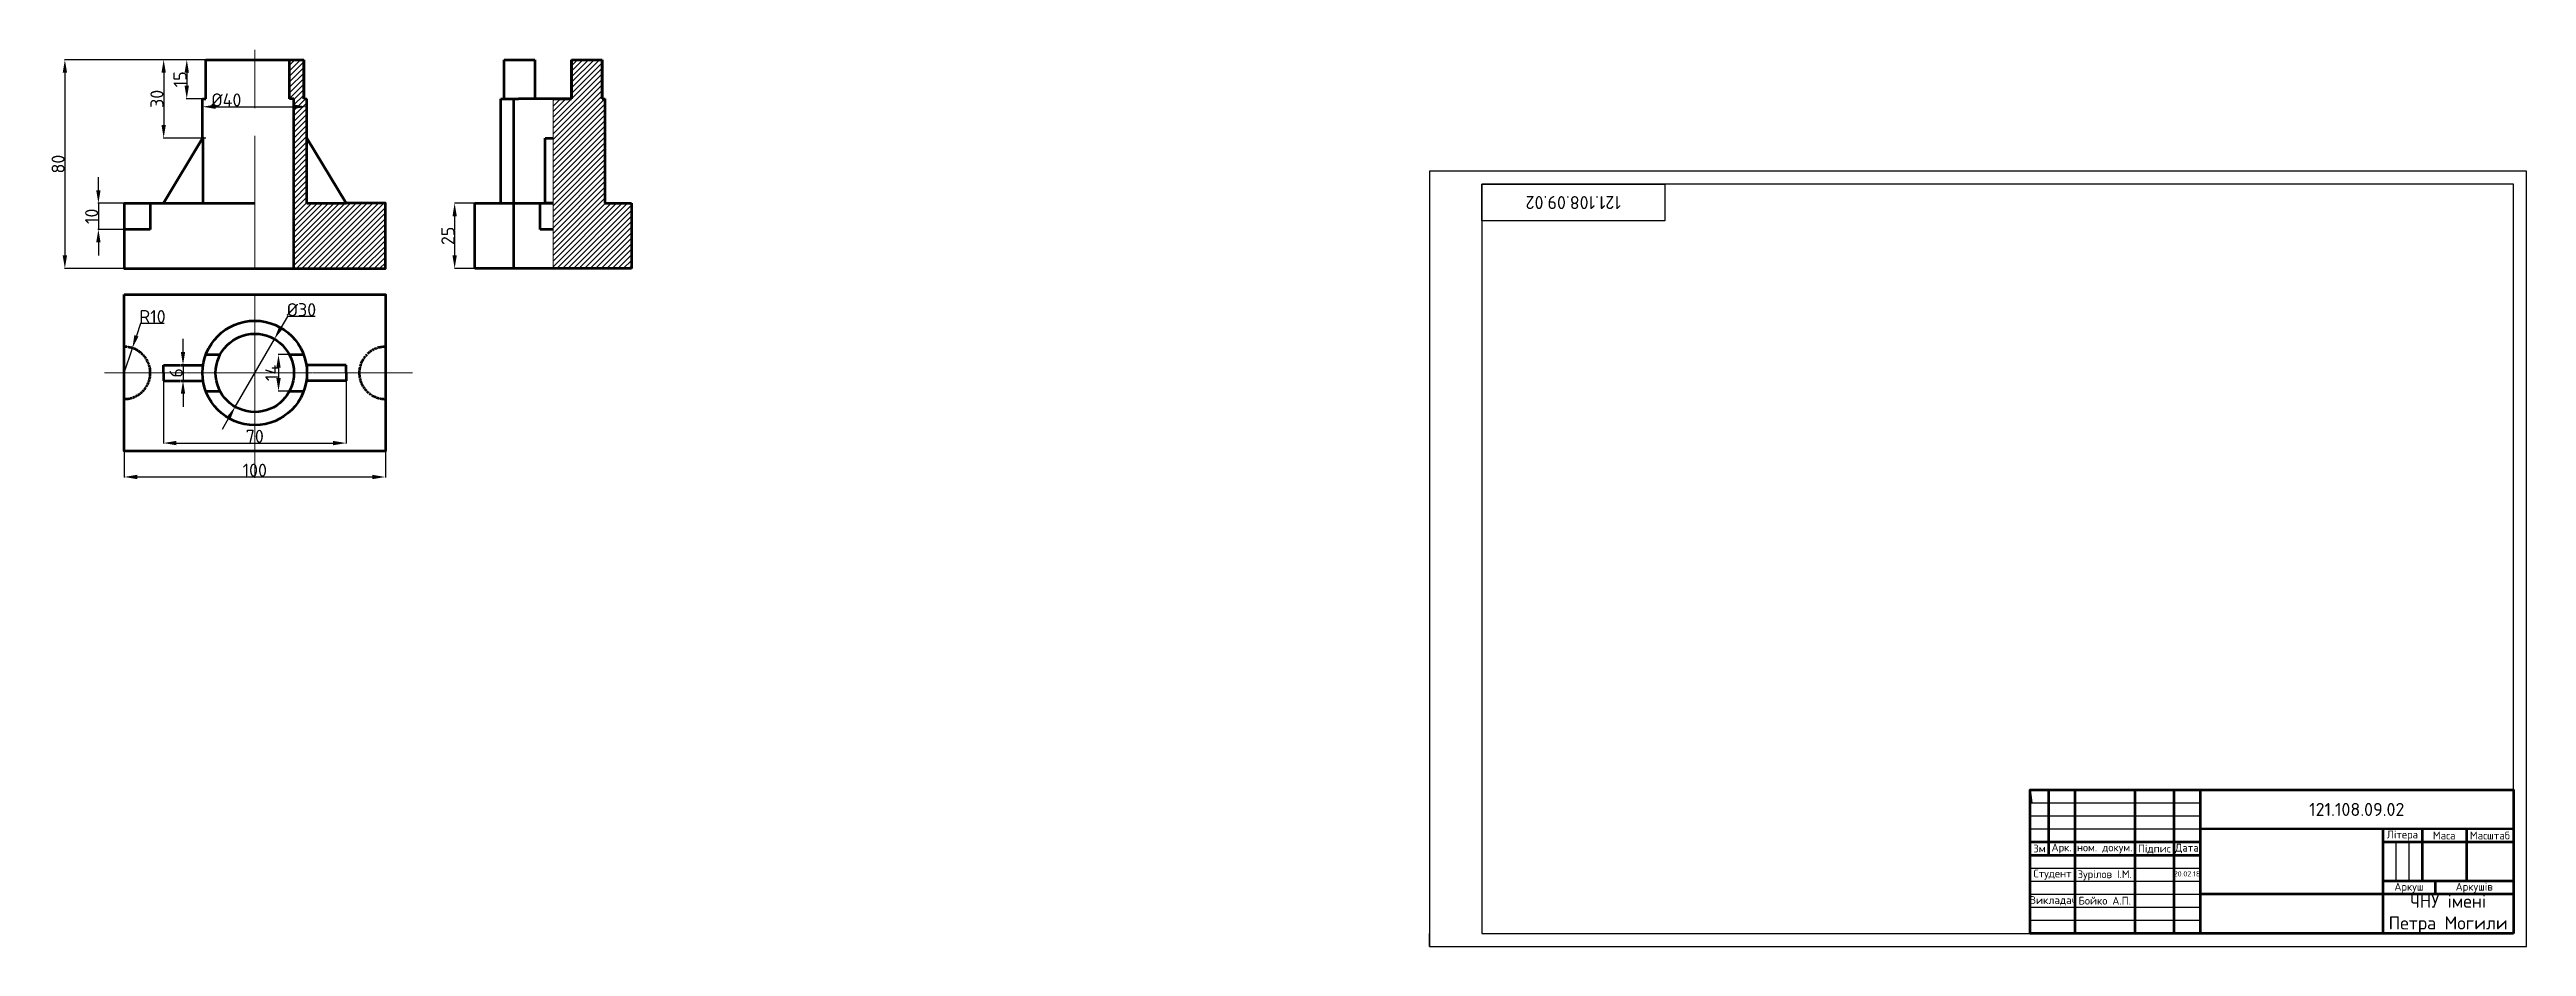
# Model space of a CAD drawing. Header units: inches. Extents: x -527 to 421, y 15 to 359.
import ezdxf

# ---------------------------------------------------------------- set-up
doc = ezdxf.new("R2010")
doc.units = ezdxf.units.IN
doc.header["$MEASUREMENT"] = 0
doc.linetypes.add('CENTER2', pattern=[1.125, 0.75, -0.125, 0.125, -0.125])
for name, color, linetype, lineweight in [('Контур', 7, 'Continuous', 50), ('Осі', 7, 'CENTER2', 15), ('Розмір', 7, 'Continuous', 15)]:
    doc.layers.add(name, color=color, linetype=linetype, lineweight=lineweight)
doc.styles.get("Standard").update_dxf_attribs({"font": 'isocpeur.ttf', "height": 5})
doc.dimstyles.get("Standard").update_dxf_attribs({"dimtxt": 5, "dimasz": 5, "dimexe": 0.18, "dimexo": 0.0625, "dimgap": 0.09, "dimtad": 1, "dimtoh": 1, "dimdec": 1, "dimzin": 0, "dimdsep": 46, "dimtxsty": 'Standard', "dimcen": 0.09, "dimadec": 0, "dimazin": 0, "dimtfac": 1, "dimtdec": 1, "dimtmove": 0, "dimatfit": 3, "dimfxl": 1, "dimtolj": 1, "dimtzin": 0, "dimarcsym": 0})
pattern_1 = [(45, (1.2264, 15.3196), (-1.06066, 1.06066), [])]

# ---------------------------------------------------------------- blocks, each defined once
blk = doc.blocks.new('*D1')
at = {"layer": 'Defpoints', "color": 0, "transparency": 16777216}
for p in [(-467.41, 355.06), (-474.71, 340.06), (-467.41, 340.06)]:
    blk.add_point(p, dxfattribs=at)
at = {"layer": 'Розмір', "color": 0, "lineweight": -2, "transparency": 16777216}
for p, q in [((-467.47, 355.06), (-474.89, 355.06)), ((-474.71, 350.06), (-474.71, 345.06)), ((-467.47, 340.06), (-474.89, 340.06))]:
    blk.add_line(p, q, dxfattribs=at)
at = {"layer": 'Розмір', "color": 0, "transparency": 16777216}
for points in [[(-475.54, 350.06), (-473.88, 350.06), (-474.71, 355.06)], [(-475.54, 345.06), (-473.88, 345.06), (-474.71, 340.06)]]:
    blk.add_solid(points, dxfattribs=at)
at = {"layer": 'Розмір', "color": 0, "transparency": 16777216, "insert": (-477.3, 347.56), "char_height": 5, "attachment_point": 5, "rotation": 90}
blk.add_mtext('\\A1;15', dxfattribs=at)
blk = doc.blocks.new('*D2')
at = {"layer": 'Defpoints', "color": 0, "transparency": 16777216}
for p in [(-467.41, 355.06), (-483.55, 325.06), (-467.41, 325.06)]:
    blk.add_point(p, dxfattribs=at)
at = {"layer": 'Розмір', "color": 0, "lineweight": -2, "transparency": 16777216}
for p, q in [((-467.47, 355.06), (-483.73, 355.06)), ((-483.55, 350.06), (-483.55, 330.06)), ((-467.47, 325.06), (-483.73, 325.06))]:
    blk.add_line(p, q, dxfattribs=at)
at = {"layer": 'Розмір', "color": 0, "transparency": 16777216}
for points in [[(-484.38, 350.06), (-482.71, 350.06), (-483.55, 355.06)], [(-484.38, 330.06), (-482.71, 330.06), (-483.55, 325.06)]]:
    blk.add_solid(points, dxfattribs=at)
at = {"layer": 'Розмір', "color": 0, "transparency": 16777216, "insert": (-486.14, 340.06), "char_height": 5, "attachment_point": 5, "rotation": 90}
blk.add_mtext('\\A1;30', dxfattribs=at)
blk = doc.blocks.new('*D3')
at = {"layer": 'Defpoints', "color": 0, "transparency": 16777216}
for p in [(-498.67, 300.06), (-508.55, 290.06), (-498.67, 290.06)]:
    blk.add_point(p, dxfattribs=at)
at = {"layer": 'Осі', "color": 0, "lineweight": -2, "transparency": 16777216}
for p, q in [((-508.55, 305.06), (-508.55, 310.06)), ((-498.74, 300.06), (-508.73, 300.06)), ((-508.55, 300.06), (-508.55, 290.06)), ((-498.74, 290.06), (-508.73, 290.06)), ((-508.55, 285.06), (-508.55, 280.06))]:
    blk.add_line(p, q, dxfattribs=at)
at = {"layer": 'Осі', "color": 0, "transparency": 16777216}
for points in [[(-509.38, 305.06), (-507.72, 305.06), (-508.55, 300.06)], [(-509.38, 285.06), (-507.72, 285.06), (-508.55, 290.06)]]:
    blk.add_solid(points, dxfattribs=at)
at = {"layer": 'Осі', "color": 0, "transparency": 16777216, "insert": (-511.14, 295.06), "char_height": 5, "attachment_point": 5, "rotation": 90}
blk.add_mtext('\\A1;10', dxfattribs=at)
blk = doc.blocks.new('*D4')
at = {"layer": 'Defpoints', "color": 0, "transparency": 16777216}
for p in [(-448.67, 355.06), (-521.39, 275.06), (-448.67, 275.06)]:
    blk.add_point(p, dxfattribs=at)
at = {"layer": 'Осі', "color": 0, "lineweight": -2, "transparency": 16777216}
for p, q in [((-448.74, 355.06), (-521.57, 355.06)), ((-521.39, 350.06), (-521.39, 280.06)), ((-448.74, 275.06), (-521.57, 275.06))]:
    blk.add_line(p, q, dxfattribs=at)
at = {"layer": 'Осі', "color": 0, "transparency": 16777216}
for points in [[(-522.22, 350.06), (-520.55, 350.06), (-521.39, 355.06)], [(-522.22, 280.06), (-520.55, 280.06), (-521.39, 275.06)]]:
    blk.add_solid(points, dxfattribs=at)
at = {"layer": 'Осі', "color": 0, "transparency": 16777216, "insert": (-523.98, 315.06), "char_height": 5, "attachment_point": 5, "rotation": 90}
blk.add_mtext('\\A1;80', dxfattribs=at)
blk = doc.blocks.new('*D5')
at = {"layer": 'Defpoints', "color": 0, "transparency": 16777216}
for p in [(-468.67, 337.04), (-428.67, 337.04), (-428.67, 337.04)]:
    blk.add_point(p, dxfattribs=at)
at = {"layer": 'Осі', "color": 0, "lineweight": -2, "transparency": 16777216}
for p, q in [((-468.67, 337.11), (-468.67, 337.22)), ((-463.67, 337.04), (-433.67, 337.04)), ((-428.67, 337.11), (-428.67, 337.22))]:
    blk.add_line(p, q, dxfattribs=at)
at = {"layer": 'Осі', "color": 0, "transparency": 16777216}
for points in [[(-463.67, 337.88), (-463.67, 336.21), (-468.67, 337.04)], [(-433.67, 337.88), (-433.67, 336.21), (-428.67, 337.04)]]:
    blk.add_solid(points, dxfattribs=at)
at = {"layer": 'Осі', "color": 0, "transparency": 16777216, "insert": (-459.54, 339.63), "char_height": 5, "attachment_point": 5}
blk.add_mtext('\\A1;%%C40', dxfattribs=at)
blk = doc.blocks.new('*D7')
at = {"layer": 'Defpoints', "color": 0, "transparency": 16777216}
for p in [(-364.43, 300.06), (-372.13, 275.06), (-364.43, 275.06)]:
    blk.add_point(p, dxfattribs=at)
at = {"layer": 'Осі', "color": 0, "lineweight": -2, "transparency": 16777216}
for p, q in [((-364.49, 300.06), (-372.31, 300.06)), ((-372.13, 295.06), (-372.13, 280.06)), ((-364.49, 275.06), (-372.31, 275.06))]:
    blk.add_line(p, q, dxfattribs=at)
at = {"layer": 'Осі', "color": 0, "transparency": 16777216}
for points in [[(-372.96, 295.06), (-371.3, 295.06), (-372.13, 300.06)], [(-372.96, 280.06), (-371.3, 280.06), (-372.13, 275.06)]]:
    blk.add_solid(points, dxfattribs=at)
at = {"layer": 'Осі', "color": 0, "transparency": 16777216, "insert": (-374.72, 287.56), "char_height": 5, "attachment_point": 5, "rotation": 90}
blk.add_mtext('\\A1;25', dxfattribs=at)
blk = doc.blocks.new('*D8')
at = {"layer": 'Defpoints', "color": 0, "transparency": 16777216}
for p in [(-476.06, 238.06), (-476.15, 232.06), (-476.06, 232.06)]:
    blk.add_point(p, dxfattribs=at)
at = {"layer": 'Розмір', "color": 0, "lineweight": -2, "transparency": 16777216}
for p, q in [((-476.15, 243.06), (-476.15, 248.06)), ((-476.12, 238.06), (-476.33, 238.06)), ((-476.15, 238.06), (-476.15, 232.06)), ((-476.12, 232.06), (-476.33, 232.06)), ((-476.15, 227.06), (-476.15, 222.06))]:
    blk.add_line(p, q, dxfattribs=at)
at = {"layer": 'Розмір', "color": 0, "transparency": 16777216}
for points in [[(-476.98, 243.06), (-475.32, 243.06), (-476.15, 238.06)], [(-476.98, 227.06), (-475.32, 227.06), (-476.15, 232.06)]]:
    blk.add_solid(points, dxfattribs=at)
at = {"layer": 'Розмір', "color": 0, "transparency": 16777216, "insert": (-478.74, 235.06), "char_height": 5, "attachment_point": 5, "rotation": 90}
blk.add_mtext('\\A1;6', dxfattribs=at)
blk = doc.blocks.new('*D9')
at = {"layer": 'Defpoints', "color": 0, "transparency": 16777216}
for p in [(-495.54, 244.56), (-498.67, 235.06)]:
    blk.add_point(p, dxfattribs=at)
at = {"layer": 'Розмір', "color": 0, "lineweight": -2, "transparency": 16777216}
for p, q in [((-492.41, 254.05), (-493.98, 249.31)), ((-483.32, 254.05), (-492.41, 254.05)), ((-498.67, 235.06), (-495.54, 244.56))]:
    blk.add_line(p, q, dxfattribs=at)
at = {"layer": 'Розмір', "color": 0, "transparency": 16777216}
blk.add_solid([(-494.77, 249.57), (-493.19, 249.04), (-495.54, 244.56)], dxfattribs=at)
at = {"layer": 'Розмір', "color": 0, "transparency": 16777216, "insert": (-487.82, 256.64), "char_height": 5, "attachment_point": 5}
blk.add_mtext('\\A1;R10', dxfattribs=at)
blk = doc.blocks.new('*D10')
at = {"layer": 'Defpoints', "color": 0, "transparency": 16777216}
for p in [(-441.15, 248.04), (-456.2, 222.08)]:
    blk.add_point(p, dxfattribs=at)
at = {"layer": 'Розмір', "color": 0, "lineweight": -2, "transparency": 16777216}
for p, q in [((-436.14, 256.69), (-438.64, 252.36)), ((-425.55, 256.69), (-436.14, 256.69)), ((-456.2, 222.08), (-441.15, 248.04)), ((-458.7, 217.76), (-461.21, 213.43))]:
    blk.add_line(p, q, dxfattribs=at)
at = {"layer": 'Розмір', "color": 0, "transparency": 16777216}
for points in [[(-439.36, 252.78), (-437.92, 251.94), (-441.15, 248.04)], [(-459.43, 218.17), (-457.98, 217.34), (-456.2, 222.08)]]:
    blk.add_solid(points, dxfattribs=at)
at = {"layer": 'Розмір', "color": 0, "transparency": 16777216, "insert": (-430.8, 259.28), "char_height": 5, "attachment_point": 5}
blk.add_mtext('\\A1;%%C30', dxfattribs=at)
blk = doc.blocks.new('*D11')
at = {"layer": 'Defpoints', "color": 0, "transparency": 16777216}
for p in [(-435.41, 242.06), (-439.58, 228.06), (-435.41, 228.06)]:
    blk.add_point(p, dxfattribs=at)
at = {"layer": 'Розмір', "color": 0, "lineweight": -2, "transparency": 16777216}
for p, q in [((-435.47, 242.06), (-439.76, 242.06)), ((-435.47, 228.06), (-439.76, 228.06)), ((-439.58, 237.06), (-439.58, 233.06))]:
    blk.add_line(p, q, dxfattribs=at)
at = {"layer": 'Розмір', "color": 0, "transparency": 16777216}
for points in [[(-440.41, 237.06), (-438.74, 237.06), (-439.58, 242.06)], [(-440.41, 233.06), (-438.74, 233.06), (-439.58, 228.06)]]:
    blk.add_solid(points, dxfattribs=at)
at = {"layer": 'Розмір', "color": 0, "transparency": 16777216, "insert": (-442.17, 235.06), "char_height": 5, "attachment_point": 5, "rotation": 90}
blk.add_mtext('\\A1;14', dxfattribs=at)
blk = doc.blocks.new('*D12')
at = {"layer": 'Defpoints', "color": 0, "transparency": 16777216}
for p in [(-483.67, 232.06), (-413.67, 232.06), (-413.67, 208.18)]:
    blk.add_point(p, dxfattribs=at)
at = {"layer": 'Розмір', "color": 0, "lineweight": -2, "transparency": 16777216}
for p, q in [((-483.67, 232), (-483.67, 208)), ((-413.67, 232), (-413.67, 208)), ((-478.67, 208.18), (-418.67, 208.18))]:
    blk.add_line(p, q, dxfattribs=at)
at = {"layer": 'Розмір', "color": 0, "transparency": 16777216}
for points in [[(-478.67, 209.02), (-478.67, 207.35), (-483.67, 208.18)], [(-418.67, 209.02), (-418.67, 207.35), (-413.67, 208.18)]]:
    blk.add_solid(points, dxfattribs=at)
at = {"layer": 'Розмір', "color": 0, "transparency": 16777216, "insert": (-448.67, 210.77), "char_height": 5, "attachment_point": 5}
blk.add_mtext('\\A1;70', dxfattribs=at)
blk = doc.blocks.new('*D13')
at = {"layer": 'Defpoints', "color": 0, "transparency": 16777216}
for p in [(-498.67, 205.06), (-398.67, 205.06), (-398.67, 195.19)]:
    blk.add_point(p, dxfattribs=at)
at = {"layer": 'Розмір', "color": 0, "lineweight": -2, "transparency": 16777216}
for p, q in [((-498.67, 205), (-498.67, 195.01)), ((-398.67, 205), (-398.67, 195.01)), ((-493.67, 195.19), (-403.67, 195.19))]:
    blk.add_line(p, q, dxfattribs=at)
at = {"layer": 'Розмір', "color": 0, "transparency": 16777216}
for points in [[(-493.67, 196.03), (-493.67, 194.36), (-498.67, 195.19)], [(-403.67, 196.03), (-403.67, 194.36), (-398.67, 195.19)]]:
    blk.add_solid(points, dxfattribs=at)
at = {"layer": 'Розмір', "color": 0, "transparency": 16777216, "insert": (-448.67, 197.78), "char_height": 5, "attachment_point": 5}
blk.add_mtext('\\A1;100', dxfattribs=at)

msp = doc.modelspace()

# ---------------------------------------------------------------- hatches: boundary and pattern name
at = {"layer": 'Осі'}
h = msp.add_hatch(dxfattribs=at)
h.set_pattern_fill('ANSI31', color=256, scale=12)
h.set_pattern_definition(pattern_1)
h.paths.add_polyline_path([(-428.67, 340.06), (-429.94, 340.06), (-429.94, 355.06), (-435.41, 355.06), (-435.41, 340.06), (-433.67, 340.06), (-433.67, 275.06), (-398.67, 275.06), (-398.67, 300.06), (-413.67, 300.06), (-428.67, 300.06)])
h = msp.add_hatch(dxfattribs=at)
h.set_pattern_fill('ANSI31', color=256, scale=12)
h.set_pattern_definition(pattern_1)
h.paths.add_polyline_path([(-314.43, 340.06), (-315.69, 340.06), (-315.69, 355.06), (-327.43, 355.06), (-327.43, 340.06), (-334.43, 340.06), (-334.43, 275.06), (-304.43, 275.06), (-304.43, 300.06), (-314.43, 300.06)])

# ---------------------------------------------------------------- linework, layer by layer
for p, q in [((421.23, 312.32), (1.23, 312.32)), ((1.23, 312.32), (1.23, 312.32)), ((1.23, 312.32), (1.23, 15.32)), ((416.23, 307.32), (21.23, 307.32)), ((21.23, 307.32), (21.23, 20.32)), ((416.23, 20.32), (416.23, 307.32)), ((421.23, 15.32), (421.23, 312.32)), ((231.23, 75.32), (231.23, 75.32)), ((231.23, 75.32), (231.23, 75.32)), ((231.23, 75.32), (238.23, 75.32)), ((231.23, 75.32), (231.23, 70.32)), ((231.23, 75.32), (231.23, 75.32)), ((231.23, 75.32), (231.23, 70.32)), ((231.23, 75.32), (231.82, 70.36)), ((231.23, 70.32), (296.23, 70.35)), ((231.23, 70.32), (231.23, 70.32)), ((231.23, 70.32), (231.23, 70.32)), ((231.82, 70.36), (231.82, 70.36)), ((231.82, 70.36), (286.23, 70.36)), ((271.23, 75.32), (286.23, 75.32)), ((286.23, 75.32), (286.23, 75.32)), ((286.23, 75.32), (296.23, 75.32)), ((296.23, 75.32), (296.23, 75.32)), ((416.23, 75.32), (416.23, 20.32)), ((416.23, 75.32), (416.23, 60.32)), ((416.23, 60.32), (416.23, 75.32)), ((416.23, 75.32), (416.23, 60.32)), ((231.23, 65.36), (296.23, 65.36)), ((231.23, 60.36), (296.23, 60.36)), ((416.23, 60.32), (398.23, 60.32)), ((416.23, 60.32), (416.23, 60.32)), ((231.82, 50.36), (286.23, 50.36)), ((371.23, 55.32), (371.23, 40.32)), ((371.23, 55.32), (371.23, 49.21)), ((376.23, 55.32), (376.23, 40.32)), ((231.23, 45.36), (296.23, 45.36)), ((231.23, 40.36), (296.23, 40.36)), ((366.23, 40.32), (386.23, 40.32)), ((386.23, 40.32), (386.23, 40.32)), ((231.23, 35.36), (296.23, 35.36)), ((231.23, 30.36), (296.23, 30.36)), ((231.82, 35.36), (296.23, 35.36)), ((370.78, 35.32), (372.16, 35.32)), ((1.23, 15.32), (1.23, 20.32)), ((21.23, 20.32), (416.23, 20.32)), ((231.23, 25.36), (296.23, 25.36)), ((1.23, 15.32), (421.23, 15.32)), ((1.23, 15.32), (421.23, 15.32))]:
    msp.add_line(p, q)
at = {"lineweight": 50}
for p, q in [((238.23, 75.32), (238.23, 50.36)), ((248.23, 75.32), (248.23, 20.32)), ((271.23, 75.32), (271.23, 20.32)), ((286.23, 75.32), (286.23, 20.32)), ((296.23, 75.32), (296.23, 20.32)), ((416.23, 60.32), (296.23, 60.36)), ((366.23, 60.32), (366.23, 20.32)), ((381.23, 60.32), (381.23, 40.32)), ((398.23, 60.32), (398.23, 40.32)), ((231.23, 55.36), (296.23, 55.36)), ((231.23, 50.36), (296.23, 50.36)), ((416.23, 55.32), (366.23, 55.32)), ((416.23, 40.32), (366.23, 40.32)), ((386.23, 40.32), (386.23, 35.32)), ((416.23, 35.32), (296.23, 35.36))]:
    msp.add_line(p, q, dxfattribs=at)
for points in [[(21.23, 307.32), (21.23, 307.32), (21.23, 307.32), (21.23, 307.32)], [(21.23, 307.32), (21.23, 307.32), (21.23, 307.32), (21.23, 307.32)], [(21.23, 307.32), (21.23, 307.32), (21.23, 307.32), (21.23, 307.32)], [(21.23, 307.32), (21.23, 307.32), (21.23, 307.32), (21.23, 307.32)], [(21.23, 307.32), (91.23, 307.32), (91.23, 293.32), (21.23, 293.32)]]:
    msp.add_lwpolyline(points, close=True)
msp.add_lwpolyline([(416.23, 20.32), (231.23, 20.32), (231.23, 75.32), (416.23, 75.32)], close=True, dxfattribs=at)
at = {"layer": 'Контур'}
for p, q in [((-467.41, 355.06), (-429.94, 355.06)), ((-467.41, 340.06), (-467.41, 355.06)), ((-435.41, 340.06), (-435.41, 355.06)), ((-429.94, 340.06), (-429.94, 355.06)), ((-429.94, 355.06), (-429.94, 340.06)), ((-353.16, 355.06), (-341.43, 355.06)), ((-353.16, 340.06), (-353.16, 355.06)), ((-341.43, 355.06), (-341.43, 340.06)), ((-327.43, 340.06), (-327.43, 355.06)), ((-327.43, 355.06), (-327.43, 340.06)), ((-327.43, 355.06), (-315.69, 355.06)), ((-315.69, 340.06), (-315.69, 355.06)), ((-315.69, 355.06), (-315.69, 340.06)), ((-468.67, 325.06), (-468.67, 340.06)), ((-468.67, 340.06), (-467.41, 340.06)), ((-433.67, 340.06), (-435.41, 340.06)), ((-433.67, 275.06), (-433.67, 340.06)), ((-429.94, 340.06), (-428.67, 340.06)), ((-428.67, 300.06), (-428.67, 340.06)), ((-354.43, 300.06), (-354.43, 340.06)), ((-354.43, 340.06), (-353.16, 340.06)), ((-353.16, 340.06), (-347.69, 340.06)), ((-349.43, 275.06), (-349.43, 340.06)), ((-327.43, 340.06), (-347.69, 340.06)), ((-334.43, 340.06), (-341.43, 340.06)), ((-334.43, 340.06), (-327.43, 340.06)), ((-315.69, 340.06), (-314.43, 340.06)), ((-314.43, 300.06), (-314.43, 340.06)), ((-468.45, 325.44), (-483.67, 300.06)), ((-468.45, 300.06), (-468.45, 325.44)), ((-428.67, 325.06), (-413.67, 300.06)), ((-337.43, 300.06), (-337.43, 325.06)), ((-337.43, 325.06), (-334.43, 325.06)), ((-498.67, 300.06), (-448.67, 300.06)), ((-488.67, 300.06), (-488.67, 290.06)), ((-428.67, 300.06), (-413.67, 300.06)), ((-364.43, 275.06), (-364.43, 300.06)), ((-364.43, 300.06), (-354.43, 300.06)), ((-354.43, 300.06), (-334.43, 300.06)), ((-339.43, 290.06), (-339.43, 300.06)), ((-339.43, 300.06), (-334.43, 300.06)), ((-334.43, 300.06), (-337.43, 300.06)), ((-314.43, 300.06), (-304.43, 300.06)), ((-304.43, 300.06), (-304.43, 275.06)), ((-488.67, 290.06), (-498.67, 290.06)), ((-334.43, 290.06), (-339.43, 290.06)), ((-304.43, 275.06), (-364.43, 275.06))]:
    msp.add_line(p, q, dxfattribs=at)
at = {"layer": 'Контур', "linetype": 'CENTER2'}
for p, q in [((-483.67, 235.06), (-483.67, 238.06)), ((-483.67, 238.06), (-468.45, 238.06)), ((-467.41, 242.06), (-461.94, 242.06)), ((-435.41, 242.06), (-429.94, 242.06)), ((-413.67, 238.06), (-428.9, 238.06)), ((-413.67, 235.06), (-413.67, 238.06)), ((-483.67, 235.06), (-483.67, 232.06)), ((-483.67, 232.06), (-468.45, 232.06)), ((-467.41, 228.06), (-461.94, 228.06)), ((-435.41, 228.06), (-429.94, 228.06)), ((-413.67, 232.06), (-428.9, 232.06)), ((-413.67, 235.06), (-413.67, 232.06))]:
    msp.add_line(p, q, dxfattribs=at)
at = {"layer": 'Контур'}
msp.add_lwpolyline([(-498.67, 300.06), (-498.67, 275.06), (-398.67, 275.06), (-398.67, 300.06), (-413.67, 300.06)], dxfattribs=at)
msp.add_lwpolyline([(-498.67, 265.06), (-398.67, 265.06), (-398.67, 205.06), (-498.67, 205.06)], close=True, dxfattribs=at)
for radius in [20, 15]:
    msp.add_circle((-448.67, 235.06), radius, dxfattribs=at)
at = {"layer": 'Контур', "linetype": 'CENTER2'}
for centre, start, end in [((-498.67, 235.06), 270, 90), ((-398.67, 235.06), 90, 270)]:
    msp.add_arc(centre, 10, start, end, dxfattribs=at)
at = {"layer": 'Осі', "linetype": 'CENTER2'}
for p, q in [((-448.67, 336.51), (-448.67, 358.96)), ((-334.43, 275.06), (-334.43, 340.06)), ((-448.67, 275.06), (-448.67, 325.85)), ((-448.67, 194.87), (-448.67, 265.06)), ((-506.25, 235.06), (-388.29, 235.06))]:
    msp.add_line(p, q, dxfattribs=at)

# ---------------------------------------------------------------- texts
at = {"insert": (56.23, 300.32), "char_height": 5, "attachment_point": 5, "rotation": 180}
msp.add_mtext_dynamic_manual_height_columns('121.108.09.02', width=70, gutter_width=25, heights=[0], dxfattribs=at)
at = {"attachment_point": 5}
for s, width, insert, char_height in [('121.108.09.02', 120, (356.23, 67.82), 5), ('Літера', 15, (373.73, 57.82), 3), ('Маса', 17, (389.73, 57.82), 3), ('Масштаб', 18, (407.23, 57.82), 3), ('3м', 7, (234.73, 52.86), 3), ('Арк.', 10, (243.23, 52.86), 3), ('{\\H0.6x;ном. докум.}', 23, (259.73, 52.86), 5), ('Підпис', 15, (278.73, 52.58), 3), ('Дата', 10, (291.23, 52.86), 3), ('Студент', 17, (239.73, 42.86), 3), ('Зурілов І.М.', 23, (259.73, 42.58), 3), ('Аркуш', 20, (376.23, 37.82), 3), ('Аркушів', 30, (401.23, 37.82), 3), ('Викладач', 16.4042, (240.02, 32.86), 3), ('Бойко А.П.', 23, (259.73, 32.86), 3), ('ЧНУ імені Петра Могили', 50, (391.23, 27.83), 5)]:
    msp.add_mtext_dynamic_manual_height_columns(s, width=width, gutter_width=25, heights=[0], dxfattribs=dict(at, insert=insert, char_height=char_height))
at = {"layer": 'Розмір', "linetype": 'CENTER2', "insert": (291.23, 43.16), "char_height": 2, "attachment_point": 5}
msp.add_mtext_dynamic_manual_height_columns('20.02.18', width=10, gutter_width=25, heights=[0], dxfattribs=at)

# ---------------------------------------------------------------- dimensions: what is measured, and where the dimension line sits
at = {"layer": 'Осі'}
for base, p1, p2, text, picture, middle in [((-521.39, 275.06), (-448.67, 355.06), (-448.67, 275.06), '80', '*D4', (-523.98, 315.06)), ((-508.55, 290.06), (-498.67, 300.06), (-498.67, 290.06), '10', '*D3', (-511.14, 295.06)), ((-372.13, 275.06), (-364.43, 300.06), (-364.43, 275.06), '25', '*D7', (-374.72, 287.56))]:
    dim = msp.add_linear_dim(base=base, p1=p1, p2=p2, angle=90, text=text, dimstyle='Standard', dxfattribs=at)
    dim.commit()
    dim.dimension.update_dxf_attribs({"geometry": picture, "text_midpoint": middle})
dim = msp.add_linear_dim(base=(-428.67, 337.04), p1=(-468.67, 337.04), p2=(-428.67, 337.04), text='%%C40', dimstyle='Standard', dxfattribs=at)
dim.commit()
dim.dimension.update_dxf_attribs({"geometry": '*D5', "text_midpoint": (-459.54, 337.04), "dimtype": 160})
at = {"layer": 'Розмір'}
for base, p1, p2, text, picture, middle in [((-483.55, 325.06), (-467.41, 355.06), (-467.41, 325.06), '30', '*D2', (-486.14, 340.06)), ((-474.71, 340.06), (-467.41, 355.06), (-467.41, 340.06), '15', '*D1', (-477.3, 347.56)), ((-439.58, 228.06), (-435.41, 242.06), (-435.41, 228.06), '14', '*D11', (-442.17, 235.06))]:
    dim = msp.add_linear_dim(base=base, p1=p1, p2=p2, angle=90, text=text, dimstyle='Standard', dxfattribs=at)
    dim.commit()
    dim.dimension.update_dxf_attribs({"geometry": picture, "text_midpoint": middle})
dim = msp.add_radius_dim(center=(-498.67, 235.06), mpoint=(-495.54, 244.56), text='R10', dimstyle='Standard', dxfattribs=at)
dim.commit()
dim.dimension.update_dxf_attribs({"geometry": '*D9', "text_midpoint": (-487.82, 256.64)})
dim = msp.add_diameter_dim_2p(p1=(-456.2, 222.08), p2=(-441.15, 248.04), text='%%C30', dimstyle='Standard', dxfattribs=at)
dim.commit()
dim.dimension.update_dxf_attribs({"geometry": '*D10', "text_midpoint": (-430.8, 259.28)})
dim = msp.add_linear_dim(base=(-476.15, 232.06), p1=(-476.06, 238.06), p2=(-476.06, 232.06), angle=90, text='6', dimstyle='Standard', dxfattribs=at)
dim.commit()
dim.dimension.update_dxf_attribs({"geometry": '*D8', "text_midpoint": (-476.15, 235.06), "dimtype": 160})
for base, p1, p2, text, picture, middle in [((-413.67, 208.18), (-483.67, 232.06), (-413.67, 232.06), '70', '*D12', (-448.67, 210.77)), ((-398.67, 195.19), (-498.67, 205.06), (-398.67, 205.06), '100', '*D13', (-448.67, 197.78))]:
    dim = msp.add_linear_dim(base=base, p1=p1, p2=p2, text=text, dimstyle='Standard', dxfattribs=at)
    dim.commit()
    dim.dimension.update_dxf_attribs({"geometry": picture, "text_midpoint": middle})

doc.saveas('drawing.dxf')
